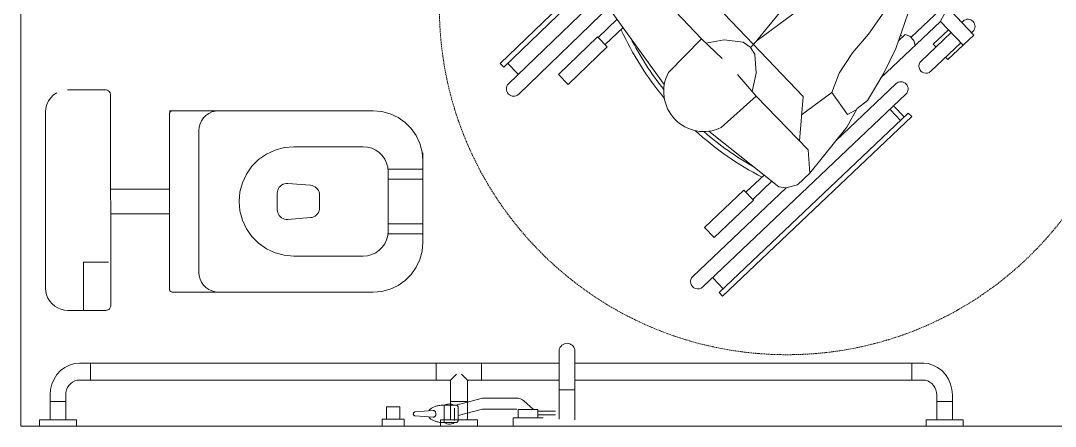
# Model space of a CAD drawing. Header units: millimetres. Extents: x 26027 to 581921, y 7230 to 233891.
# Drawn here: x 512924 to 515007, y 138990 to 139806 of the extents above; entities that cross this region are included whole.
import ezdxf

# ---------------------------------------------------------------- set-up
doc = ezdxf.new("R2010")
doc.units = ezdxf.units.MM
doc.header["$LTSCALE"] = 5
doc.linetypes.add('TRATTEGGIATA', pattern=[0.75, 0.5, -0.25])
doc.layers.get('0').update_dxf_attribs({"color": 252})
for name, color, linetype, lineweight in [('LOADING', 252, 'Continuous', 5), ('SANIT', 252, 'Continuous', 5), ('Walls', 252, 'Continuous', 5)]:
    doc.layers.add(name, color=color, linetype=linetype, lineweight=lineweight)

# ---------------------------------------------------------------- blocks, each defined once
blk = doc.blocks.new('Wheelchair')
for p, q in [((9688.8, 4580.4), (9636.3, 4519)), ((9688.8, 4580.4), (9913.2, 4363.8)), ((9695.9, 4532.4), (9716, 4554.1)), ((9647.3, 4524.1), (9584.2, 4494.7)), ((9709.9, 4426.2), (9647.3, 4524.1)), ((9695.9, 4532.4), (9738.4, 4489.9)), ((9762.6, 4492.4), (9766.7, 4505.2)), ((9584.2, 4494.7), (9568.2, 4476.7)), ((9698.4, 4444.2), (9735.9, 4492.5)), ((9738.4, 4489.9), (9752.5, 4485)), ((9752.5, 4485), (9762.6, 4492.4)), ((9968.8, 4285), (9757.7, 4488.8)), ((9568.2, 4476.7), (9665.9, 4393.6)), ((9586.8, 4461), (9580.1, 4453.2)), ((9580.1, 4453.2), (9656.4, 4390)), ((9709.9, 4426.2), (9663.7, 4398.5)), ((9779.1, 4383.2), (9709.9, 4426.2)), ((9656.4, 4390), (9661.8, 4397.1)), ((9900.5, 4350.6), (9959.2, 4411.4)), ((9951.7, 4408.7), (9954.5, 4406)), ((9959.2, 4411.4), (10010.4, 4361.2)), ((9665.9, 4393.6), (9695.8, 4341.1)), ((9759.9, 4375.2), (9711.9, 4320.3)), ((9759.9, 4375.2), (9778.4, 4384.2)), ((9778.4, 4384.2), (9904.8, 4281.6)), ((9933.8, 4386.5), (9932, 4388.3)), ((9934.6, 4342.8), (9980.6, 4390.4)), ((9975.8, 4385.5), (10035.6, 4327.8)), ((9426, 4292.7), (9452.6, 4357.1)), ((9452.6, 4357.1), (9469.8, 4373.8)), ((9469.8, 4373.8), (9557.2, 4280)), ((9486.4, 4356), (9493.9, 4363)), ((9493.9, 4363), (9560.4, 4289.7)), ((9934.3, 4342.8), (9906.5, 4356.1)), ((9950.7, 4359.5), (9980.6, 4330.3)), ((10015.9, 4307.3), (9956.1, 4365)), ((10010.4, 4361.2), (10005.8, 4356.5)), ((9695.8, 4341.1), (9709.9, 4321.7)), ((9732.8, 4330.6), (9756, 4349.7)), ((9756, 4349.7), (9802, 4345.5)), ((9802, 4345.5), (9893.6, 4285.1)), ((9934.7, 4342.9), (10054.3, 4227.4)), ((9980.6, 4330.3), (9986.1, 4336)), ((9751.1, 4275.1), (9711.9, 4320.3)), ((9732.8, 4330.6), (9727.3, 4319.9)), ((9778.1, 4291.7), (9727.3, 4319.9)), ((9371.6, 4248.8), (9430.7, 4303.9)), ((9526.6, 4234.6), (9426, 4292.7)), ((9775.8, 4283), (9778.1, 4291.7)), ((9966.8, 4282.3), (9975.4, 4291.3)), ((9975.4, 4291.3), (9984.9, 4294.4)), ((10121.6, 4286.3), (10128.5, 4293.5)), ((10128.5, 4293.5), (10506.2, 3929)), ((9526.6, 4234.6), (9552.2, 4282)), ((9560.4, 4289.7), (9553.6, 4283.9)), ((9557.2, 4280), (9611, 4252.4)), ((9770.8, 4244.3), (9751.1, 4275.1)), ((9789, 4271.5), (9775.8, 4283)), ((9836.1, 4243.1), (9789, 4271.5)), ((9890.5, 4287.2), (9880.7, 4247.5)), ((9891.8, 4246.6), (9904.8, 4281.6)), ((9893.6, 4285.1), (9904.8, 4281.6)), ((9904.8, 4281.6), (9992.8, 4255.2)), ((9964, 4272.7), (9966.8, 4282.3)), ((9977.3, 4259.9), (9964, 4272.7)), ((10489.5, 3888.5), (10084.1, 4279.7)), ((10129.9, 4278.3), (10109.5, 4257.2)), ((10137.1, 4271.4), (10116.7, 4250.3)), ((10121.6, 4286.3), (10499.3, 3921.8)), ((9611, 4252.4), (9631.1, 4239.2)), ((9967.7, 4265.7), (9965.5, 4263.4)), ((9992.8, 4255.2), (10043.4, 4233.2)), ((10183.1, 4143.7), (10063.9, 4258.7)), ((9371.6, 4248.8), (9598.1, 4034.2)), ((9419.9, 4243.9), (9399.1, 4222.7)), ((9419.9, 4243.9), (9464.3, 4203.2)), ((9508.1, 4245.3), (9461.6, 4205.7)), ((9572.7, 4167.4), (9526.6, 4234.6)), ((9579.9, 4186.9), (9632.5, 4237.3)), ((9679.4, 4200.1), (9632.5, 4237.3)), ((9989.6, 3975.8), (9770.8, 4244.3)), ((9879.4, 4247.6), (9836.1, 4243.1)), ((9891.8, 4246.6), (9879.4, 4247.6)), ((9966.5, 4198.9), (9891.8, 4246.6)), ((10043.4, 4233.2), (10099.8, 4203.2)), ((9623.1, 4216), (9605.2, 4191.9)), ((9623.1, 4216), (9633.6, 4221.9)), ((9664, 4172.4), (9633.6, 4221.9)), ((9469.8, 4189.4), (9462.9, 4179)), ((9464.3, 4203.2), (9469.8, 4189.4)), ((9605.2, 4191.9), (9611.4, 4146.2)), ((9711.1, 4181.9), (9679.4, 4200.1)), ((10005.5, 4168.6), (9966.5, 4198.9)), ((10099.8, 4203.2), (10116.9, 4183)), ((9462.9, 4179), (9450.3, 4174.3)), ((9679.2, 3982.3), (9466.2, 4184.1)), ((9579.9, 4186.9), (9571.7, 4168)), ((9571.7, 4168), (9679.8, 4046.3)), ((9672.6, 4175.1), (9664, 4172.4)), ((9684.7, 4162.4), (9672.6, 4175.1)), ((9989.1, 3975.3), (9711.1, 4181.9)), ((10047.5, 4143.9), (10005.5, 4168.6)), ((10116.9, 4183), (10155.6, 4163.8)), ((10130.2, 4164), (10120, 4181.2)), ((9611.4, 4146.2), (9675.8, 4057.3)), ((9715.1, 4116.7), (9684.7, 4162.4)), ((10087.4, 4131), (10130.2, 4164)), ((10155.6, 4163.8), (10251.2, 4093.6)), ((9816.8, 4105.4), (9835.9, 4124.9)), ((9851.9, 4142.1), (9833.2, 4122.2)), ((9849, 4139.2), (9835.9, 4124.9)), ((10087.4, 4131), (10047.5, 4143.9)), ((10135, 4071.7), (10087.4, 4131)), ((9712.6, 4073.2), (9715.1, 4116.7)), ((10204.7, 4088.4), (10101.2, 3978.7)), ((10251.2, 4093.6), (10204.7, 4088.4)), ((10251.2, 4093.6), (10275.8, 4069.8)), ((9673.6, 4060.4), (9712.8, 4071.9)), ((9714.2, 4060.8), (9712.6, 4073.2)), ((10097.7, 4073.5), (9997.2, 3968.1)), ((10187.6, 4070.2), (10097.7, 4073.5)), ((10275.8, 4069.8), (10283, 4047)), ((9610.7, 4047.5), (9552.6, 3986.2)), ((9619.9, 4014.1), (9605.4, 4041.3)), ((9675.8, 4057.3), (9679.8, 4046.3)), ((9714.2, 4060.8), (9679.8, 4046.3)), ((9679.8, 4046.3), (9710.1, 3959.6)), ((9765.1, 3988.4), (9714.2, 4060.8)), ((10283, 4047), (10281.4, 4032.7)), ((10469.2, 3867.5), (10283.1, 4047.1)), ((10281.4, 4032.7), (10176, 3886.7)), ((9576.3, 4012.7), (9574.4, 4014.4)), ((9619.9, 4013.8), (9574.4, 3965.8)), ((9619.9, 4013.8), (9740.6, 3899.4)), ((10294.8, 3967.5), (10259.1, 4001.9)), ((10271, 4018.3), (10309.2, 3981.4)), ((9552.6, 3986.2), (9605, 3937.3)), ((9554.9, 3993.8), (9557.7, 3991.1)), ((9659, 3934.2), (9598.7, 3991.4)), ((9604, 3997), (9634.5, 3968.4)), ((9681.9, 3984.4), (9673.3, 3975.3)), ((9691.3, 3987.6), (9681.9, 3984.4)), ((9704.7, 3974.8), (9691.3, 3987.6)), ((9698.5, 3984.2), (9700.7, 3986.4)), ((9797.1, 3950.8), (9765.1, 3988.4)), ((10310.6, 3982.9), (10291.2, 3962.7)), ((10389.2, 3907.1), (10310.6, 3982.9)), ((9579.2, 3970.8), (9639.5, 3913.6)), ((9634.5, 3968.4), (9629, 3962.7)), ((9673.3, 3975.3), (9670.6, 3965.7)), ((9710.1, 3959.6), (9734.3, 3910)), ((9896.3, 3862.9), (9997.1, 3968)), ((9989.1, 3975.3), (9986.9, 3977.9)), ((10002.4, 3961.7), (9989.1, 3975.3)), ((10002.4, 3961.7), (9993.9, 3948)), ((9997.1, 3968.1), (9995.9, 3966.7)), ((10002.4, 3961.7), (10003.2, 3962.2)), ((10003.8, 3963), (10017, 3972.2)), ((10017, 3972.2), (10055.4, 3976.6)), ((10055.4, 3976.6), (10092.1, 3970.4)), ((10101.2, 3978.7), (10059.8, 3939.5)), ((10101.2, 3978.7), (10167.6, 3911)), ((10291.2, 3962.7), (10369.7, 3886.9)), ((9605, 3937.3), (9609.5, 3942)), ((9823.7, 3909.9), (9797.1, 3950.8)), ((9993.9, 3948), (9991.2, 3909.5)), ((10491.3, 3929.5), (10470.9, 3908.4)), ((10499.3, 3921.8), (10506.2, 3929)), ((9734.3, 3910), (9766.8, 3855.1)), ((9838.4, 3870.6), (9823.7, 3909.9)), ((9991.2, 3909.5), (9999, 3873.1)), ((9991.2, 3863.6), (10028.5, 3906.8)), ((10369.7, 3886.9), (10389.2, 3907.1)), ((9830, 3774.5), (9709.7, 3888.4)), ((9689.7, 3867.2), (10098.6, 3479.7)), ((9766.8, 3855.1), (9787.8, 3838.9)), ((9838.4, 3870.6), (9807.3, 3826.4)), ((9899.8, 3825.8), (9838.4, 3870.6)), ((9886.2, 3755.3), (9991.2, 3863.6)), ((9903.6, 3773.2), (9896.3, 3862.9)), ((9991.2, 3863.6), (10061.7, 3800.3)), ((9693.1, 3821.6), (9713.3, 3842.9)), ((9700.4, 3814.7), (9720.5, 3836)), ((9787.8, 3838.9), (9808.6, 3801)), ((9807.3, 3826.4), (9789.7, 3835.8)), ((9684.7, 3829.6), (9677.9, 3822.3)), ((9677.9, 3822.3), (10058.9, 3461.2)), ((9684.7, 3829.6), (10065.8, 3468.5)), ((9808.6, 3801), (9883.1, 3708.7)), ((9945.2, 3681.2), (10086.4, 3793)), ((9883.1, 3708.7), (9886.2, 3755.3)), ((9883.1, 3708.7), (9907.9, 3685.2)), ((9959.2, 3692.3), (9997.7, 3655.7)), ((10011, 3670.7), (9975, 3704.8)), ((9907.9, 3685.2), (9931, 3679)), ((10118.7, 3500.9), (9930.9, 3678.8)), ((9931, 3679), (9945.2, 3681.2)), ((9996.3, 3654.2), (10015.6, 3674.6)), ((10015.6, 3674.6), (10094.8, 3599.5)), ((10075.5, 3579.1), (9996.3, 3654.2)), ((10094.8, 3599.5), (10075.5, 3579.1)), ((10057.7, 3476.1), (10077.9, 3497.4)), ((10065.8, 3468.5), (10058.9, 3461.2))]:
    blk.add_line(p, q)
at = {"color": 30, "linetype": 'TRATTEGGIATA'}
blk.add_circle((9928.9, 4043.3), 700, dxfattribs=at)
for centre, radius, start, end in [((9941.8, 4398.5), 14.2, 46.0147, 226.0147), ((10025.7, 4317.5), 14.2, 226.0147, 46.0147), ((10074, 4269.2), 14.6, 46.0147, 226.0147), ((9564.6, 4004.1), 14.2, 46.5424, 226.5424), ((9694.4, 4260), 626.4, 320.2511, 335.2615), ((9694.4, 4260), 616.4, 321.5411, 333.0972), ((9649.3, 3923.9), 14.2, 226.5424, 46.5424), ((10097.1, 3872.9), 80.1, 316.0147, 28.3763), ((9699.7, 3877.8), 14.6, 46.5424, 226.5424), ((10479.4, 3878), 14.6, 226.0147, 46.0147), ((10096.6, 3872.4), 80.1, 244.1807, 316.5424), ((9692, 4257.4), 626.4, 297.2956, 312.306), ((9692, 4257.4), 616.4, 299.4599, 311.0159), ((10108.7, 3490.3), 14.6, 226.5424, 46.5424)]:
    blk.add_arc(centre, radius, start, end)

msp = doc.modelspace()

# ---------------------------------------------------------------- linework, layer by layer
at = {"layer": 'SANIT'}
for p, q in [((512984.3, 139651.4, 0), (512979.8, 139644.9, 0)), ((512989.8, 139656.9, 0), (512984.3, 139651.4, 0)), ((512996.3, 139661.4, 0), (512989.8, 139656.9, 0)), ((513094.6, 139667.4, 0), (513018.3, 139667.4, 0)), ((513094.6, 139667.4, 0), (513096.2, 139667.2, 0)), ((513096.2, 139667.2, 0), (513097.8, 139666.8, 0)), ((513097.8, 139666.8, 0), (513099.3, 139666.2, 0)), ((513099.3, 139666.2, 0), (513100.7, 139665.3, 0)), ((513100.7, 139665.3, 0), (513101.9, 139664.2, 0)), ((513101.9, 139664.2, 0), (513102.9, 139662.9, 0)), ((513102.9, 139662.9, 0), (513103.7, 139661.5, 0)), ((513104.2, 139660, 0), (513103.7, 139661.5, 0)), ((513103.7, 139661.5, 0), (513104.2, 139659.9, 0)), ((513104.5, 139658.4, 0), (513104.2, 139660, 0)), ((513104.2, 139659.9, 0), (513104.5, 139658.3, 0)), ((513104.6, 139656.7, 0), (513104.5, 139658.4, 0)), ((513104.5, 139658.3, 0), (513104.5, 139656.7, 0)), ((513104.5, 139656.7, 0), (513105, 139234.1, 0)), ((512974.4, 139630.2, 0), (512973.8, 139622.4, 0)), ((512976.5, 139637.8, 0), (512974.4, 139630.2, 0)), ((512979.8, 139644.9, 0), (512976.5, 139637.8, 0)), ((512973.8, 139622.4, 0), (512973.8, 139268.4, 0)), ((513271, 139625.2, 0), (513223.5, 139625.2, 0)), ((513223.6, 139620.2, 0), (513223.5, 139619.2, 0)), ((513223.5, 139619.2, 0), (513223.5, 139266.2, 0)), ((513223.9, 139621.2, 0), (513223.6, 139620.2, 0)), ((513224.3, 139622.2, 0), (513223.9, 139621.2, 0)), ((513224.9, 139623, 0), (513224.3, 139622.2, 0)), ((513225.6, 139623.8, 0), (513224.9, 139623, 0)), ((513226.5, 139624.4, 0), (513225.6, 139623.8, 0)), ((513227.4, 139624.8, 0), (513226.5, 139624.4, 0)), ((513228.4, 139625.1, 0), (513227.4, 139624.8, 0)), ((513229.5, 139625.2, 0), (513228.4, 139625.1, 0)), ((513229.5, 139625.2, 0), (513312.5, 139625.2, 0)), ((513291.8, 139610.9, 0), (513287.8, 139605.2, 0)), ((513296.8, 139615.8, 0), (513291.8, 139610.9, 0)), ((513302.5, 139619.8, 0), (513296.8, 139615.8, 0)), ((513308.8, 139622.8, 0), (513302.5, 139619.8, 0)), ((513315.5, 139624.6, 0), (513308.8, 139622.8, 0)), ((513633.5, 139625.2, 0), (513312.5, 139625.2, 0)), ((513322.5, 139625.2, 0), (513315.5, 139624.6, 0)), ((513650.9, 139623.7, 0), (513633.5, 139625.2, 0)), ((513667.7, 139619.2, 0), (513650.9, 139623.7, 0)), ((513683.5, 139611.8, 0), (513667.7, 139619.2, 0)), ((513697.8, 139601.8, 0), (513683.5, 139611.8, 0)), ((513283.1, 139592.1, 0), (513282.5, 139585.2, 0)), ((513284.9, 139598.9, 0), (513283.1, 139592.1, 0)), ((513287.8, 139605.2, 0), (513284.9, 139598.9, 0)), ((513710.1, 139589.5, 0), (513697.8, 139601.8, 0)), ((513720.1, 139575.2, 0), (513710.1, 139589.5, 0)), ((513282.5, 139585.2, 0), (513282.5, 139300.2, 0)), ((513727.5, 139559.4, 0), (513720.1, 139575.2, 0)), ((513454.4, 139551, 0), (513435.9, 139546, 0)), ((513473.5, 139552.7, 0), (513454.4, 139551, 0)), ((513473.5, 139552.7, 0), (513613.5, 139552.7, 0)), ((513622.2, 139551.9, 0), (513613.5, 139552.7, 0)), ((513630.6, 139549.7, 0), (513622.2, 139551.9, 0)), ((513638.5, 139546, 0), (513630.6, 139549.7, 0)), ((513732, 139542.6, 0), (513727.5, 139559.4, 0)), ((513402.8, 139526.9, 0), (513389.2, 139513.4, 0)), ((513418.5, 139537.9, 0), (513402.8, 139526.9, 0)), ((513435.9, 139546, 0), (513418.5, 139537.9, 0)), ((513645.6, 139541, 0), (513638.5, 139546, 0)), ((513651.8, 139534.8, 0), (513645.6, 139541, 0)), ((513656.8, 139527.7, 0), (513651.8, 139534.8, 0)), ((513660.5, 139519.8, 0), (513656.8, 139527.7, 0)), ((513733.5, 139525.2, 0), (513732, 139542.6, 0)), ((513733.5, 139360.2, 0), (513733.5, 139540.2, 0)), ((513389.2, 139513.4, 0), (513378.2, 139497.7, 0)), ((513662.7, 139511.4, 0), (513660.5, 139519.8, 0)), ((513663.5, 139502.7, 0), (513662.7, 139511.4, 0)), ((513663.5, 139377.7, 0), (513663.5, 139507.7, 0)), ((513733.5, 139507.7, 0), (513663.5, 139507.7, 0)), ((513378.2, 139497.7, 0), (513370.1, 139480.3, 0)), ((513733.5, 139487.7, 0), (513663.5, 139487.7, 0)), ((513223.5, 139467.7, 0), (513104.7, 139467.7, 0)), ((513370.1, 139480.3, 0), (513365.2, 139461.8, 0)), ((513441.4, 139465.6, 0), (513440.6, 139462.4, 0)), ((513442.7, 139468.5, 0), (513441.4, 139465.6, 0)), ((513444.4, 139471.2, 0), (513442.7, 139468.5, 0)), ((513446.6, 139473.6, 0), (513444.4, 139471.2, 0)), ((513449.2, 139475.6, 0), (513446.6, 139473.6, 0)), ((513452, 139477.2, 0), (513449.2, 139475.6, 0)), ((513455, 139478.3, 0), (513452, 139477.2, 0)), ((513458.2, 139478.9, 0), (513455, 139478.3, 0)), ((513461.4, 139479, 0), (513458.2, 139478.9, 0)), ((513461.4, 139479, 0), (513507.1, 139475.2, 0)), ((513510.4, 139474.7, 0), (513507.1, 139475.2, 0)), ((513513.5, 139473.6, 0), (513510.4, 139474.7, 0)), ((513516.4, 139472, 0), (513513.5, 139473.6, 0)), ((513519, 139470, 0), (513516.4, 139472, 0)), ((513521.3, 139467.6, 0), (513519, 139470, 0)), ((513523.1, 139464.8, 0), (513521.3, 139467.6, 0)), ((513524.4, 139461.8, 0), (513523.1, 139464.8, 0)), ((512973.8, 139445.4, 0), (512973.8, 139280.4, 0)), ((513365.2, 139461.8, 0), (513363.5, 139442.7, 0)), ((513363.5, 139442.7, 0), (513365.2, 139423.6, 0)), ((513440.6, 139462.4, 0), (513440.3, 139459.2, 0)), ((513440.3, 139426.2, 0), (513440.3, 139459.2, 0)), ((513525.2, 139458.6, 0), (513524.4, 139461.8, 0)), ((513525.5, 139455.3, 0), (513525.2, 139458.6, 0)), ((513525.5, 139430.1, 0), (513525.5, 139455.3, 0)), ((513365.2, 139423.6, 0), (513370.1, 139405.1, 0)), ((513440.3, 139426.2, 0), (513440.6, 139422.9, 0)), ((513440.6, 139422.9, 0), (513441.4, 139419.8, 0)), ((513523.1, 139420.6, 0), (513524.4, 139423.6, 0)), ((513524.4, 139423.6, 0), (513525.2, 139426.8, 0)), ((513525.2, 139426.8, 0), (513525.5, 139430.1, 0)), ((513223.5, 139417.7, 0), (513104.8, 139417.7, 0)), ((513370.1, 139405.1, 0), (513378.2, 139387.7, 0)), ((513441.4, 139419.8, 0), (513442.7, 139416.9, 0)), ((513442.7, 139416.9, 0), (513444.4, 139414.1, 0)), ((513444.4, 139414.1, 0), (513446.6, 139411.8, 0)), ((513446.6, 139411.8, 0), (513449.2, 139409.7, 0)), ((513449.2, 139409.7, 0), (513452, 139408.2, 0)), ((513452, 139408.2, 0), (513455, 139407.1, 0)), ((513455, 139407.1, 0), (513458.2, 139406.5, 0)), ((513458.2, 139406.5, 0), (513461.4, 139406.4, 0)), ((513461.4, 139406.4, 0), (513507.1, 139410.2, 0)), ((513507.1, 139410.2, 0), (513510.4, 139410.7, 0)), ((513510.4, 139410.7, 0), (513513.5, 139411.8, 0)), ((513513.5, 139411.8, 0), (513516.4, 139413.3, 0)), ((513516.4, 139413.3, 0), (513519, 139415.4, 0)), ((513519, 139415.4, 0), (513521.3, 139417.8, 0)), ((513521.3, 139417.8, 0), (513523.1, 139420.6, 0)), ((513378.2, 139387.7, 0), (513389.2, 139372, 0)), ((513662.7, 139374, 0), (513663.5, 139382.7, 0)), ((513733.5, 139397.7, 0), (513663.5, 139397.7, 0)), ((513389.2, 139372, 0), (513402.8, 139358.4, 0)), ((513656.8, 139357.7, 0), (513660.5, 139365.6, 0)), ((513660.5, 139365.6, 0), (513662.7, 139374, 0)), ((513733.5, 139377.7, 0), (513663.5, 139377.7, 0)), ((513732, 139342.8, 0), (513733.5, 139360.2, 0)), ((513402.8, 139358.4, 0), (513418.5, 139347.4, 0)), ((513418.5, 139347.4, 0), (513435.9, 139339.3, 0)), ((513435.9, 139339.3, 0), (513454.4, 139334.4, 0)), ((513630.6, 139335.7, 0), (513638.5, 139339.4, 0)), ((513638.5, 139339.4, 0), (513645.6, 139344.4, 0)), ((513645.6, 139344.4, 0), (513651.8, 139350.5, 0)), ((513651.8, 139350.5, 0), (513656.8, 139357.7, 0)), ((513727.5, 139326, 0), (513732, 139342.8, 0)), ((513050.3, 139223.4, 0), (513050.3, 139320.4, 0)), ((513050.3, 139320.4, 0), (513100.8, 139320.4, 0)), ((513454.4, 139334.4, 0), (513473.5, 139332.7, 0)), ((513473.5, 139332.7, 0), (513613.5, 139332.7, 0)), ((513613.5, 139332.7, 0), (513622.2, 139333.4, 0)), ((513622.2, 139333.4, 0), (513630.6, 139335.7, 0)), ((513720.1, 139310.2, 0), (513727.5, 139326, 0)), ((513282.5, 139300.2, 0), (513283.1, 139293.2, 0)), ((513710.1, 139295.9, 0), (513720.1, 139310.2, 0)), ((513283.1, 139293.2, 0), (513284.9, 139286.5, 0)), ((513284.9, 139286.5, 0), (513287.9, 139280.2, 0)), ((513287.9, 139280.2, 0), (513291.9, 139274.5, 0)), ((513683.5, 139273.6, 0), (513697.8, 139283.6, 0)), ((513697.8, 139283.6, 0), (513710.1, 139295.9, 0)), ((512973.8, 139268.4, 0), (512973.8, 139264.9, 0)), ((512973.8, 139268.4, 0), (512974.3, 139261.4, 0)), ((512974.3, 139261.4, 0), (512976, 139254.5, 0)), ((513223.5, 139266.2, 0), (513223.6, 139265.1, 0)), ((513223.6, 139265.1, 0), (513223.9, 139264.1, 0)), ((513223.9, 139264.1, 0), (513224.3, 139263.2, 0)), ((513224.3, 139263.2, 0), (513224.9, 139262.3, 0)), ((513224.9, 139262.3, 0), (513225.6, 139261.6, 0)), ((513225.6, 139261.6, 0), (513226.5, 139261, 0)), ((513226.5, 139261, 0), (513227.4, 139260.5, 0)), ((513227.4, 139260.5, 0), (513228.5, 139260.3, 0)), ((513228.5, 139260.3, 0), (513229.5, 139260.2, 0)), ((513271, 139260.2, 0), (513229.5, 139260.2, 0)), ((513312.5, 139260.2, 0), (513229.5, 139260.2, 0)), ((513291.9, 139274.5, 0), (513296.8, 139269.5, 0)), ((513296.8, 139269.5, 0), (513302.5, 139265.5, 0)), ((513302.5, 139265.5, 0), (513308.8, 139262.6, 0)), ((513308.8, 139262.6, 0), (513315.5, 139260.8, 0)), ((513312.5, 139260.2, 0), (513633.5, 139260.2, 0)), ((513315.5, 139260.8, 0), (513322.5, 139260.2, 0)), ((513633.5, 139260.2, 0), (513650.9, 139261.7, 0)), ((513650.9, 139261.7, 0), (513667.7, 139266.2, 0)), ((513667.7, 139266.2, 0), (513683.5, 139273.6, 0)), ((512976, 139254.5, 0), (512978.7, 139248, 0)), ((512978.7, 139248, 0), (512982.4, 139242, 0)), ((512982.4, 139242, 0), (512987, 139236.6, 0)), ((512987, 139236.6, 0), (512992.3, 139232, 0)), ((513105, 139232.5, 0), (513105, 139234.1, 0)), ((512992.3, 139232, 0), (512998.4, 139228.3, 0)), ((512998.4, 139228.3, 0), (513004.9, 139225.6, 0)), ((513004.9, 139225.6, 0), (513011.8, 139224, 0)), ((513011.8, 139224, 0), (513018.8, 139223.4, 0)), ((513095, 139223.4, 0), (513018.8, 139223.4, 0)), ((513058.3, 139223.4, 0), (513061.8, 139223.4, 0)), ((513095, 139223.4, 0), (513096.6, 139223.6, 0)), ((513096.6, 139223.6, 0), (513098.2, 139224, 0)), ((513098.2, 139224, 0), (513099.7, 139224.6, 0)), ((513099.7, 139224.6, 0), (513101.1, 139225.5, 0)), ((513101.1, 139225.5, 0), (513102.3, 139226.6, 0)), ((513102.3, 139226.6, 0), (513103.3, 139227.9, 0)), ((513103.3, 139227.9, 0), (513104.1, 139229.3, 0)), ((513104.1, 139229.3, 0), (513104.7, 139230.9, 0)), ((513104.7, 139230.9, 0), (513105, 139232.5, 0)), ((514010.1, 139149.4, 0), (514011.7, 139151.6, 0)), ((514011.7, 139151.6, 0), (514013.6, 139153.6, 0)), ((514013.6, 139153.6, 0), (514015.9, 139155.1, 0)), ((514015.9, 139155.1, 0), (514018.4, 139156.3, 0)), ((514018.4, 139156.3, 0), (514021, 139157, 0)), ((514021, 139157, 0), (514023.8, 139157.3, 0)), ((514023.8, 139157.3, 0), (514026.5, 139157, 0)), ((514026.5, 139157, 0), (514029.2, 139156.3, 0)), ((514029.2, 139156.3, 0), (514031.7, 139155.1, 0)), ((514031.7, 139155.1, 0), (514033.9, 139153.6, 0)), ((514033.9, 139153.6, 0), (514035.9, 139151.6, 0)), ((514035.9, 139151.6, 0), (514037.4, 139149.4, 0)), ((514008, 139141.5, 0), (514008.2, 139144.2, 0)), ((514008, 139004.3, 0), (514008, 139141.5, 0)), ((514008.2, 139144.2, 0), (514008.9, 139146.9, 0)), ((514008.9, 139146.9, 0), (514010.1, 139149.4, 0)), ((514037.4, 139149.4, 0), (514038.6, 139146.9, 0)), ((514038.6, 139146.9, 0), (514039.3, 139144.2, 0)), ((514039.3, 139144.2, 0), (514039.5, 139141.5, 0)), ((514039.5, 139141.5, 0), (514039.5, 139003.3, 0)), ((513012.6, 139108.7, 0), (513022, 139113.4, 0)), ((513022, 139113.4, 0), (513032, 139116.3, 0)), ((513032, 139116.3, 0), (513042.3, 139117.3, 0)), ((513064.6, 139117.3, 0), (513042.3, 139117.3, 0)), ((513064.6, 139117.3, 0), (513064.6, 139083.3, 0)), ((513064.6, 139117.3, 0), (513980.2, 139117.3, 0)), ((513743.2, 139117.3, 0), (514008, 139117.3, 0)), ((513760.6, 139083.4, 0), (513760.6, 139117.3, 0)), ((513851.8, 139083.3, 0), (513851.8, 139117.3, 0)), ((514039.5, 139117.3, 0), (514742.4, 139117.3, 0)), ((514718.1, 139117.3, 0), (514740.3, 139117.3, 0)), ((514718.1, 139117.3, 0), (514718.1, 139083.3, 0)), ((514750.6, 139116.3, 0), (514740.3, 139117.3, 0)), ((514760.6, 139113.4, 0), (514750.6, 139116.3, 0)), ((514770, 139108.7, 0), (514760.6, 139113.4, 0)), ((512990.9, 139085.3, 0), (512996.8, 139094.4, 0)), ((512996.8, 139094.4, 0), (513004.1, 139102.3, 0)), ((513004.1, 139102.3, 0), (513012.6, 139108.7, 0)), ((513789.2, 139083.3, 0), (513801.2, 139095.3, 0)), ((513823.2, 139083.3, 0), (513811.2, 139095.3, 0)), ((514778.5, 139102.3, 0), (514770, 139108.7, 0)), ((514785.8, 139094.4, 0), (514778.5, 139102.3, 0)), ((514791.8, 139085.3, 0), (514785.8, 139094.4, 0)), ((512983.8, 139064.4, 0), (512986.5, 139075.2, 0)), ((512986.5, 139075.2, 0), (512990.9, 139085.3, 0)), ((513016.1, 139063.5, 0), (513018.2, 139068.3, 0)), ((513018.2, 139068.3, 0), (513021, 139072.5, 0)), ((513021, 139072.5, 0), (513024.4, 139076.2, 0)), ((513024.4, 139076.2, 0), (513028.4, 139079.2, 0)), ((513028.4, 139079.2, 0), (513032.8, 139081.5, 0)), ((513032.8, 139081.5, 0), (513037.5, 139082.8, 0)), ((513037.5, 139082.8, 0), (513042.3, 139083.3, 0)), ((513064.6, 139083.3, 0), (513042.3, 139083.3, 0)), ((513064.6, 139083.4, 0), (513789.2, 139083.4, 0)), ((513789.2, 139003.3, 0), (513789.2, 139083.3, 0)), ((513823.2, 139083.3, 0), (513823.2, 139003.3, 0)), ((514008, 139083.3, 0), (513823.2, 139083.3, 0)), ((514718.1, 139083.3, 0), (514039.5, 139083.3, 0)), ((514718.1, 139083.3, 0), (514740.3, 139083.3, 0)), ((514745.2, 139082.8, 0), (514740.3, 139083.3, 0)), ((514749.9, 139081.5, 0), (514745.2, 139082.8, 0)), ((514754.3, 139079.3, 0), (514749.9, 139081.5, 0)), ((514758.2, 139076.3, 0), (514754.3, 139079.3, 0)), ((514761.7, 139072.6, 0), (514758.2, 139076.3, 0)), ((514764.4, 139068.3, 0), (514761.7, 139072.6, 0)), ((514766.5, 139063.5, 0), (514764.4, 139068.3, 0)), ((514796.1, 139075.2, 0), (514791.8, 139085.3, 0)), ((514798.8, 139064.4, 0), (514796.1, 139075.2, 0)), ((512982.9, 139053.3, 0), (512983.8, 139064.4, 0)), ((512982.9, 139053.3, 0), (512982.9, 139004.3, 0)), ((513014.5, 139053.3, 0), (513014.9, 139058.5, 0)), ((513014.5, 139004.3, 0), (513014.5, 139053.3, 0)), ((513014.9, 139058.5, 0), (513016.1, 139063.5, 0)), ((513799.9, 139032.8, 0), (513853.8, 139046.9, 0)), ((513853.8, 139046.9, 0), (513923, 139046.9, 0)), ((513926, 139046.7, 0), (513923, 139046.9, 0)), ((513928.9, 139046.1, 0), (513926, 139046.7, 0)), ((514039.5, 139063.3, 0), (514008, 139063.3, 0)), ((514767.7, 139058.5, 0), (514766.5, 139063.5, 0)), ((514768.2, 139053.3, 0), (514767.7, 139058.5, 0)), ((514768.2, 139004.3, 0), (514768.2, 139053.3, 0)), ((514799.7, 139053.3, 0), (514798.8, 139064.4, 0)), ((514799.7, 139053.3, 0), (514799.7, 139004.3, 0)), ((512982.9, 139040.3, 0), (513014.5, 139040.3, 0)), ((513687.1, 139029.1, 0), (513660.4, 139029.1, 0)), ((513660.4, 139029.1, 0), (513660.4, 139004.7, 0)), ((513687.1, 139004.7, 0), (513687.1, 139029.1, 0)), ((513750.7, 139026.5, 0), (513749.5, 139025.6, 0)), ((513752, 139027.3, 0), (513750.7, 139026.5, 0)), ((513753.4, 139028, 0), (513752, 139027.3, 0)), ((513754.9, 139028.8, 0), (513753.4, 139028, 0)), ((513756.4, 139029.4, 0), (513754.9, 139028.8, 0)), ((513758.1, 139030, 0), (513756.4, 139029.4, 0)), ((513759.9, 139030.6, 0), (513758.1, 139030, 0)), ((513761.8, 139031.1, 0), (513759.9, 139030.6, 0)), ((513763.8, 139031.6, 0), (513761.8, 139031.1, 0)), ((513765.8, 139032, 0), (513763.8, 139031.6, 0)), ((513768, 139032.4, 0), (513765.8, 139032, 0)), ((513770.3, 139032.8, 0), (513768, 139032.4, 0)), ((513799.9, 139032.8, 0), (513770.3, 139032.8, 0)), ((513779.9, 139034.2, 0), (513776.7, 139032.8, 0)), ((513776.7, 138997.8, 0), (513776.7, 139032.8, 0)), ((513783.3, 139035, 0), (513779.9, 139034.2, 0)), ((513786.7, 139035.3, 0), (513783.3, 139035, 0)), ((513790.2, 139035.1, 0), (513786.7, 139035.3, 0)), ((513823.2, 139040.3, 0), (513789.2, 139040.3, 0)), ((513793.5, 139034.2, 0), (513790.2, 139035.1, 0)), ((513796.7, 139032.9, 0), (513793.5, 139034.2, 0)), ((513796.9, 139001.8, 0), (513796.9, 139026.8, 0)), ((513800.7, 139032.7, 0), (513799.9, 139032.8, 0)), ((513801.6, 139032.5, 0), (513800.7, 139032.7, 0)), ((513802.4, 139032.1, 0), (513801.6, 139032.5, 0)), ((513803.1, 139031.6, 0), (513802.4, 139032.1, 0)), ((513803.7, 139031, 0), (513803.1, 139031.6, 0)), ((513804.2, 139030.3, 0), (513803.7, 139031, 0)), ((513804.5, 139029.5, 0), (513804.2, 139030.3, 0)), ((513804.8, 139028.6, 0), (513804.5, 139029.5, 0)), ((513804.9, 139027.8, 0), (513804.8, 139028.6, 0)), ((513804.9, 139002.8, 0), (513804.9, 139027.8, 0)), ((513931.6, 139045, 0), (513928.9, 139046.1, 0)), ((513934.2, 139043.6, 0), (513931.6, 139045, 0)), ((513936.5, 139041.7, 0), (513934.2, 139043.6, 0)), ((513936.5, 139041.7, 0), (513956, 139024, 0)), ((514799.7, 139040.3, 0), (514768.2, 139040.3, 0)), ((513714.4, 139015.9, 0), (513714.3, 139015.3, 0)), ((513714.3, 139015.3, 0), (513714.4, 139014.6, 0)), ((513714.6, 139016.6, 0), (513714.4, 139015.9, 0)), ((513714.4, 139014.6, 0), (513714.6, 139013.9, 0)), ((513714.9, 139017.2, 0), (513714.6, 139016.6, 0)), ((513714.6, 139013.9, 0), (513714.9, 139013.3, 0)), ((513715.3, 139017.8, 0), (513714.9, 139017.2, 0)), ((513714.9, 139013.3, 0), (513715.3, 139012.7, 0)), ((513715.8, 139018.3, 0), (513715.3, 139017.8, 0)), ((513715.3, 139012.7, 0), (513715.8, 139012.2, 0)), ((513716.3, 139018.7, 0), (513715.8, 139018.3, 0)), ((513715.8, 139012.2, 0), (513716.3, 139011.8, 0)), ((513716.9, 139019, 0), (513716.3, 139018.7, 0)), ((513716.3, 139011.8, 0), (513716.9, 139011.6, 0)), ((513717.6, 139019.1, 0), (513716.9, 139019, 0)), ((513716.9, 139011.6, 0), (513717.6, 139011.4, 0)), ((513718.3, 139019.2, 0), (513717.6, 139019.1, 0)), ((513717.6, 139011.4, 0), (513718.3, 139011.3, 0)), ((513718.3, 139019.2, 0), (513754.4, 139021.8, 0)), ((513718.3, 139011.3, 0), (513754.4, 139008.8, 0)), ((513746.5, 139022.8, 0), (513745.8, 139021.8, 0)), ((513746.5, 139007.7, 0), (513745.8, 139008.8, 0)), ((513747.4, 139023.8, 0), (513746.5, 139022.8, 0)), ((513747.4, 139006.7, 0), (513746.5, 139007.7, 0)), ((513748.4, 139024.7, 0), (513747.4, 139023.8, 0)), ((513748.4, 139005.8, 0), (513747.4, 139006.7, 0)), ((513749.5, 139025.6, 0), (513748.4, 139024.7, 0)), ((513749.5, 139004.9, 0), (513748.4, 139005.8, 0)), ((513755.3, 139021.7, 0), (513754.4, 139021.8, 0)), ((513754.4, 139008.8, 0), (513755.3, 139008.8, 0)), ((513756.1, 139021.5, 0), (513755.3, 139021.7, 0)), ((513755.3, 139008.8, 0), (513756.1, 139009.1, 0)), ((513756.9, 139021.1, 0), (513756.1, 139021.5, 0)), ((513756.1, 139009.1, 0), (513756.9, 139009.4, 0)), ((513757.6, 139020.6, 0), (513756.9, 139021.1, 0)), ((513756.9, 139009.4, 0), (513757.6, 139009.9, 0)), ((513758.2, 139020, 0), (513757.6, 139020.6, 0)), ((513757.6, 139009.9, 0), (513758.2, 139010.5, 0)), ((513758.7, 139019.3, 0), (513758.2, 139020, 0)), ((513758.2, 139010.5, 0), (513758.7, 139011.3, 0)), ((513759.1, 139018.5, 0), (513758.7, 139019.3, 0)), ((513758.7, 139011.3, 0), (513759.1, 139012, 0)), ((513759.3, 139017.6, 0), (513759.1, 139018.5, 0)), ((513759.1, 139012, 0), (513759.3, 139012.9, 0)), ((513759.4, 139016.8, 0), (513759.3, 139017.6, 0)), ((513759.3, 139012.9, 0), (513759.4, 139013.8, 0)), ((513759.4, 139013.8, 0), (513759.4, 139016.8, 0)), ((513804.9, 139012.1, 0), (513853.8, 139024.9, 0)), ((513853.8, 139024.9, 0), (513923, 139024.9, 0)), ((513975.4, 139007.6, 0), (513915.4, 139007.6, 0)), ((513915.4, 139007.6, 0), (513915.4, 138990.3, 0)), ((513965.3, 139024, 0), (513925.4, 139024, 0)), ((513925.4, 139024, 0), (513925.4, 139007.6, 0)), ((513925.4, 139007.6, 0), (513965.3, 139007.6, 0)), ((513965.3, 139007.6, 0), (513965.3, 139024, 0)), ((514000.7, 139021, 0), (513965.3, 139021, 0)), ((513965.3, 139021, 0), (513965.3, 139013, 0)), ((513965.3, 139013, 0), (514000.7, 139013, 0)), ((513035.8, 139003.3, 0), (512961.6, 139003.3, 0)), ((512961.6, 139003.3, 0), (512961.6, 138990.3, 0)), ((512961.6, 138990.3, 0), (513035.8, 138990.3, 0)), ((513035.8, 138990.3, 0), (513035.8, 139003.3, 0)), ((513651.8, 139004.7, 0), (513651.8, 138990.3, 0)), ((513695.8, 139004.7, 0), (513651.8, 139004.7, 0)), ((513651.8, 138990.3, 0), (513695.8, 138990.3, 0)), ((513660.4, 139004.7, 0), (513687.1, 139004.7, 0)), ((513695.8, 138990.3, 0), (513695.8, 139004.7, 0)), ((513750.7, 139004, 0), (513749.5, 139004.9, 0)), ((513752, 139003.2, 0), (513750.7, 139004, 0)), ((513753.4, 139002.5, 0), (513752, 139003.2, 0)), ((513754.9, 139001.8, 0), (513753.4, 139002.5, 0)), ((513756.4, 139001.1, 0), (513754.9, 139001.8, 0)), ((513758.1, 139000.5, 0), (513756.4, 139001.1, 0)), ((513759.9, 138999.9, 0), (513758.1, 139000.5, 0)), ((513761.8, 138999.4, 0), (513759.9, 138999.9, 0)), ((513763.8, 138998.9, 0), (513761.8, 138999.4, 0)), ((513765.8, 138998.5, 0), (513763.8, 138998.9, 0)), ((513768, 138998.1, 0), (513765.8, 138998.5, 0)), ((513770.3, 138997.8, 0), (513768, 138998.1, 0)), ((513769.1, 139003.3, 0), (513843.3, 139003.3, 0)), ((513769.1, 138990.3, 0), (513769.1, 139003.3, 0)), ((513843.3, 138990.3, 0), (513769.1, 138990.3, 0)), ((513770.3, 138997.8, 0), (513799.9, 138997.8, 0)), ((513776.4, 138997.8, 0), (513779.1, 138996.3, 0)), ((513779.1, 138996.3, 0), (513782, 138995.3, 0)), ((513782, 138995.3, 0), (513785.1, 138994.8, 0)), ((513785.1, 138994.8, 0), (513788.2, 138994.8, 0)), ((513788.2, 138994.8, 0), (513791.3, 138995.2, 0)), ((513791.3, 138995.2, 0), (513794.2, 138996.2, 0)), ((513794.2, 138996.2, 0), (513797, 138997.6, 0)), ((513799.9, 138997.8, 0), (513800.7, 138997.8, 0)), ((513800.7, 138997.8, 0), (513801.6, 138998.1, 0)), ((513801.6, 138998.1, 0), (513802.4, 138998.4, 0)), ((513802.4, 138998.4, 0), (513803.1, 138998.9, 0)), ((513803.1, 138998.9, 0), (513803.7, 138999.5, 0)), ((513803.7, 138999.5, 0), (513804.2, 139000.3, 0)), ((513804.2, 139000.3, 0), (513804.5, 139001, 0)), ((513804.5, 139001, 0), (513804.8, 139001.9, 0)), ((513804.8, 139001.9, 0), (513804.9, 139002.8, 0)), ((513843.3, 138990.3, 0), (513843.3, 139003.3, 0)), ((513915.4, 138990.3, 0), (513975.4, 138990.3, 0)), ((514746.8, 139003.3, 0), (514821.1, 139003.3, 0)), ((514746.8, 138990.3, 0), (514746.8, 139003.3, 0)), ((514821.1, 138990.3, 0), (514746.8, 138990.3, 0)), ((514821.1, 139003.3, 0), (514821.1, 138990.3, 0))]:
    msp.add_line(p, q, dxfattribs=at)
at = {"layer": 'Walls'}
msp.add_line((512923.8, 138990.3, 0), (515123.8, 138990.3, 0), dxfattribs=at)
at = {"layer": 'Walls', "lineweight": 0, "elevation": 0}
msp.add_lwpolyline([(512924.2, 141120.3), (512924.2, 138990.3)], dxfattribs=at)

# ---------------------------------------------------------------- block references
at = {"layer": 'LOADING', "xscale": -1}
msp.add_blockref('Wheelchair', (524395.6, 135791, 0), dxfattribs=at)

doc.saveas('drawing.dxf')
